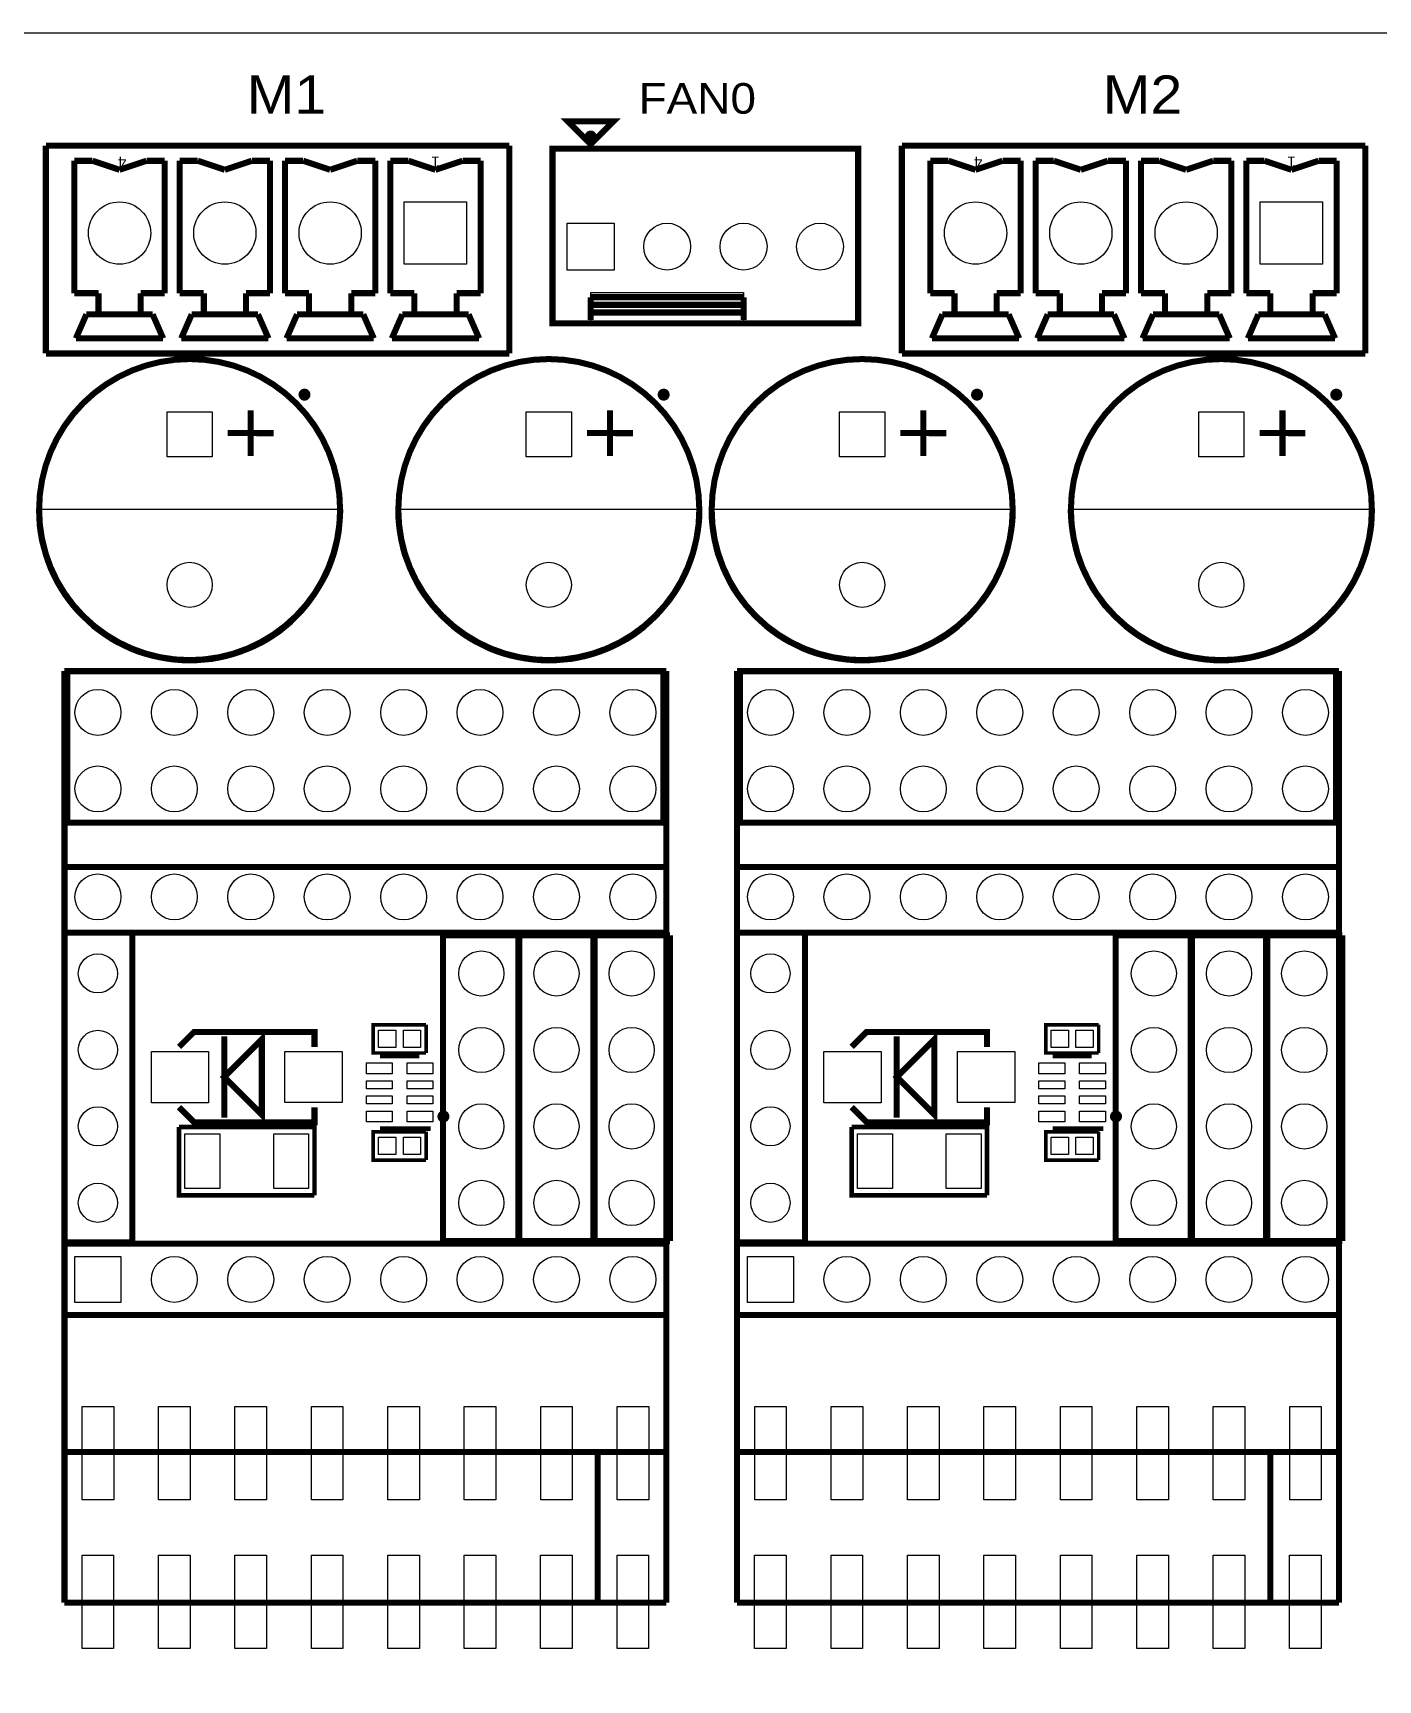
# Model space of a CAD drawing. Extents: x 27 to 210, y 6 to 115.
# Drawn here: x 57.4 to 102.1, y 60 to 114.7 of the extents above; entities that cross this region are included whole.
import ezdxf
from ezdxf.enums import TextEntityAlignment as Align

# ---------------------------------------------------------------- set-up
doc = ezdxf.new("R2010")
doc.units = 0
doc.header["$MEASUREMENT"] = 0
for name, color, linetype in [('BOTTOM', 132, 'CONTINUOUS'), ('OUTLINE', 7, 'CONTINUOUS'), ('SILKSCREEN_TOP', 7, 'CONTINUOUS'), ('TOP', 1, 'CONTINUOUS')]:
    doc.layers.add(name, color=color, linetype=linetype)

msp = doc.modelspace()

# ---------------------------------------------------------------- linework, layer by layer
at = {"layer": 'BOTTOM'}
for points in [[(69.75221, 109.08411), (71.82231, 109.08411), (71.82231, 107.01401), (69.75221, 107.01401)], [(98.20021, 109.08411), (100.27031, 109.08411), (100.27031, 107.01401), (98.20021, 107.01401)], [(76.72578, 106.81716), (75.16622, 106.81716), (75.16622, 108.37672), (76.72578, 108.37672)], [(61.86551, 102.11181), (63.36665, 102.11181), (63.36665, 100.61067), (61.86551, 100.61067)], [(73.80351, 102.11181), (75.30465, 102.11181), (75.30465, 100.61067), (73.80351, 100.61067)], [(84.21751, 102.11181), (85.71865, 102.11181), (85.71865, 100.61067), (84.21751, 100.61067)], [(96.15551, 102.11181), (97.65665, 102.11181), (97.65665, 100.61067), (96.15551, 100.61067)], [(60.33008, 72.52716), (58.80608, 72.52716), (58.80608, 74.05116), (60.33008, 74.05116)], [(82.68208, 72.52716), (81.15808, 72.52716), (81.15808, 74.05116), (82.68208, 74.05116)]]:
    msp.add_lwpolyline(points, close=True, dxfattribs=at)
for centre, radius in [((60.2869, 108.04906), 1.03505), ((63.78702, 108.04906), 1.03505), ((67.28714, 108.04906), 1.03505), ((88.7349, 108.04906), 1.03505), ((92.23502, 108.04906), 1.03505), ((95.73514, 108.04906), 1.03505), ((78.486, 107.59694), 0.77978), ((81.026, 107.59694), 0.77978), ((83.566, 107.59694), 0.77978), ((62.61608, 96.36252), 0.75057), ((74.55408, 96.36252), 0.75057), ((84.96808, 96.36252), 0.75057), ((96.90608, 96.36252), 0.75057), ((59.56808, 92.12326), 0.762), ((62.10808, 92.12326), 0.762), ((64.64808, 92.12326), 0.762), ((67.18808, 92.12326), 0.762), ((69.72808, 92.12326), 0.762), ((72.26808, 92.12326), 0.762), ((74.80808, 92.12326), 0.762), ((77.34808, 92.12326), 0.762), ((81.92008, 92.12326), 0.762), ((84.46008, 92.12326), 0.762), ((87.00008, 92.12326), 0.762), ((89.54008, 92.12326), 0.762), ((92.08008, 92.12326), 0.762), ((94.62008, 92.12326), 0.762), ((97.16008, 92.12326), 0.762), ((99.70008, 92.12326), 0.762), ((59.56808, 89.58326), 0.762), ((62.10808, 89.58326), 0.762), ((64.64808, 89.58326), 0.762), ((67.18808, 89.58326), 0.762), ((69.72808, 89.58326), 0.762), ((72.26808, 89.58326), 0.762), ((74.80808, 89.58326), 0.762), ((77.34808, 89.58326), 0.762), ((81.92008, 89.58326), 0.762), ((84.46008, 89.58326), 0.762), ((87.00008, 89.58326), 0.762), ((89.54008, 89.58326), 0.762), ((92.08008, 89.58326), 0.762), ((94.62008, 89.58326), 0.762), ((97.16008, 89.58326), 0.762), ((99.70008, 89.58326), 0.762), ((59.56808, 85.99678), 0.762), ((62.10808, 85.99678), 0.762), ((64.64808, 85.99678), 0.762), ((67.18808, 85.99678), 0.762), ((69.72808, 85.99678), 0.762), ((72.26808, 85.99678), 0.762), ((74.80808, 85.99678), 0.762), ((77.34808, 85.99678), 0.762), ((81.92008, 85.99678), 0.762), ((84.46008, 85.99678), 0.762), ((87.00008, 85.99678), 0.762), ((89.54008, 85.99678), 0.762), ((92.08008, 85.99678), 0.762), ((94.62008, 85.99678), 0.762), ((97.16008, 85.99678), 0.762), ((99.70008, 85.99678), 0.762), ((59.56808, 83.45424), 0.65024), ((72.30872, 83.4517), 0.75057), ((74.80808, 83.4517), 0.75057), ((77.30744, 83.4517), 0.75057), ((81.92008, 83.45424), 0.65024), ((94.66072, 83.4517), 0.75057), ((97.16008, 83.4517), 0.75057), ((99.65944, 83.4517), 0.75057), ((59.56808, 80.91424), 0.65024), ((72.30872, 80.9117), 0.75057), ((74.80808, 80.9117), 0.75057), ((77.30744, 80.9117), 0.75057), ((81.92008, 80.91424), 0.65024), ((94.66072, 80.9117), 0.75057), ((97.16008, 80.9117), 0.75057), ((99.65944, 80.9117), 0.75057), ((59.56808, 78.37424), 0.65024), ((72.30872, 78.3717), 0.75057), ((74.80808, 78.3717), 0.75057), ((77.30744, 78.3717), 0.75057), ((81.92008, 78.37424), 0.65024), ((94.66072, 78.3717), 0.75057), ((97.16008, 78.3717), 0.75057), ((99.65944, 78.3717), 0.75057), ((59.56808, 75.83424), 0.65024), ((72.30872, 75.8317), 0.75057), ((74.80808, 75.8317), 0.75057), ((77.30744, 75.8317), 0.75057), ((81.92008, 75.83424), 0.65024), ((94.66072, 75.8317), 0.75057), ((97.16008, 75.8317), 0.75057), ((99.65944, 75.8317), 0.75057), ((62.10808, 73.28916), 0.762), ((64.64808, 73.28916), 0.762), ((67.18808, 73.28916), 0.762), ((69.72808, 73.28916), 0.762), ((72.26808, 73.28916), 0.762), ((74.80808, 73.28916), 0.762), ((77.34808, 73.28916), 0.762), ((84.46008, 73.28916), 0.762), ((87.00008, 73.28916), 0.762), ((89.54008, 73.28916), 0.762), ((92.08008, 73.28916), 0.762), ((94.62008, 73.28916), 0.762), ((97.16008, 73.28916), 0.762), ((99.70008, 73.28916), 0.762)]:
    msp.add_circle(centre, radius, dxfattribs=at)
at = {"layer": 'OUTLINE'}
for points in [[(205.75778, 15.69974), (195.7578, 5.69976), (127.85598, 5.69976), (127.3556, 6.20014), (127.3556, 7.59968, 0.999282), (124.1552, 7.59968), (124.1552, 6.20014), (123.65482, 5.69976), (35.75558, 5.69976), (26.75636, 14.69898), (26.75636, 105.69702), (35.75558, 114.69624), (123.65482, 114.69624), (124.1552, 114.19586), (124.1552, 112.79632, 0.999282), (127.3556, 112.79632), (127.3556, 114.19586), (127.85598, 114.69624), (195.7578, 114.69624), (205.75778, 104.69626)], [(127.3556, 114.19586), (127.85598, 114.69624), (195.7578, 114.69624), (205.75778, 104.69626), (205.75778, 15.69974), (195.7578, 5.69976), (127.85598, 5.69976), (127.3556, 6.20014), (127.3556, 7.59968, 0.999282), (124.1552, 7.59968), (124.1552, 6.20014), (123.65482, 5.69976), (35.75558, 5.69976), (26.75636, 14.69898), (26.75636, 105.69702), (35.75558, 114.69624), (123.65482, 114.69624), (124.1552, 114.19586), (124.1552, 112.79632, 0.999282), (127.3556, 112.79632)], [(124.1552, 6.20014), (123.65482, 5.69976), (35.75558, 5.69976), (26.75636, 14.69898), (26.75636, 105.69702), (35.75558, 114.69624), (123.65482, 114.69624), (124.1552, 114.19586), (124.1552, 112.79632, 0.999282), (127.3556, 112.79632), (127.3556, 114.19586), (127.85598, 114.69624), (195.7578, 114.69624), (205.75778, 104.69626), (205.75778, 15.69974), (195.7578, 5.69976), (127.85598, 5.69976), (127.3556, 6.20014), (127.3556, 7.59968, 0.999282), (124.1552, 7.59968)]]:
    msp.add_lwpolyline(points, format="xyb", close=True, dxfattribs=at)
at = {"layer": 'SILKSCREEN_TOP'}
for points in [[(124.1552, 6.20014), (123.65482, 5.69976), (35.75558, 5.69976), (26.75636, 14.69898), (26.75636, 105.69702), (35.75558, 114.69624), (123.65482, 114.69624), (124.1552, 114.19586), (124.1552, 112.79632, 0.999282), (127.3556, 112.79632), (127.3556, 114.19586), (127.85598, 114.69624), (195.7578, 114.69624), (205.75778, 104.69626), (205.75778, 15.69974), (195.7578, 5.69976), (127.85598, 5.69976), (127.3556, 6.20014), (127.3556, 7.59968, 0.999282), (124.1552, 7.59968)], [(127.3556, 114.19586), (127.85598, 114.69624), (195.7578, 114.69624), (205.75778, 104.69626), (205.75778, 15.69974), (195.7578, 5.69976), (127.85598, 5.69976), (127.3556, 6.20014), (127.3556, 7.59968, 0.999282), (124.1552, 7.59968), (124.1552, 6.20014), (123.65482, 5.69976), (35.75558, 5.69976), (26.75636, 14.69898), (26.75636, 105.69702), (35.75558, 114.69624), (123.65482, 114.69624), (124.1552, 114.19586), (124.1552, 112.79632, 0.999282), (127.3556, 112.79632)], [(205.75778, 15.69974), (195.7578, 5.69976), (127.85598, 5.69976), (127.3556, 6.20014), (127.3556, 7.59968, 0.999282), (124.1552, 7.59968), (124.1552, 6.20014), (123.65482, 5.69976), (35.75558, 5.69976), (26.75636, 14.69898), (26.75636, 105.69702), (35.75558, 114.69624), (123.65482, 114.69624), (124.1552, 114.19586), (124.1552, 112.79632, 0.999282), (127.3556, 112.79632), (127.3556, 114.19586), (127.85598, 114.69624), (195.7578, 114.69624), (205.75778, 104.69626)], [(62.61608, 93.77426, 0.414214), (67.7037, 98.86188), (62.61608, 98.86188), (57.52846, 98.86188, 0.41421)], [(74.55408, 93.77426, 0.414214), (79.6417, 98.86188), (74.55408, 98.86188), (69.46646, 98.86188, 0.41421)], [(84.96808, 93.77426, 0.414214), (90.0557, 98.86188), (84.96808, 98.86188), (79.88046, 98.86188, 0.414164)], [(96.90608, 93.77426, 0.414214), (101.9937, 98.86188), (96.90608, 98.86188), (91.81846, 98.86188, 0.414164)]]:
    msp.add_lwpolyline(points, format="xyb", close=True, dxfattribs=at)
for points, const_width in [([(75.946, 110.998), (75.184, 111.76), (76.708, 111.76), (75.946, 110.998)], 0.2032), ([(73.23836, 110.94974), (57.83834, 110.94974)], 0.2032), ([(57.83834, 110.94974), (57.83834, 104.04856)], 0.2032), ([(65.68186, 110.94974), (57.83834, 110.94974)], 0.20066), ([(57.83834, 104.04856), (57.83834, 110.94974)], 0.20066), ([(59.38774, 110.44936), (58.78576, 110.44936)], 0.2032), ([(58.78576, 110.44936), (58.78576, 106.05008)], 0.2032), ([(58.7883, 106.05008), (58.7883, 110.44936)], 0.20066), ([(59.38774, 110.44936), (58.7883, 110.44936)], 0.20066), ([(60.2869, 110.14964), (59.38774, 110.44936)], 0.2032), ([(60.2869, 110.14964), (59.38774, 110.44936)], 0.20066), ([(61.18606, 110.44936), (60.2869, 110.14964)], 0.2032), ([(61.18606, 110.44936), (60.2869, 110.14964)], 0.20066), ([(61.78804, 110.44936), (61.18606, 110.44936)], 0.2032), ([(61.78804, 110.44936), (61.18606, 110.44936)], 0.20066), ([(61.78804, 106.05008), (61.78804, 110.44936)], 0.2032), ([(61.78804, 106.05008), (61.78804, 110.44936)], 0.20066), ([(62.88786, 110.44936), (62.28588, 110.44936)], 0.2032), ([(62.28588, 110.44936), (62.28588, 106.05008)], 0.2032), ([(62.28842, 106.05008), (62.28842, 110.44936)], 0.20066), ([(62.88786, 110.44936), (62.28842, 110.44936)], 0.20066), ([(63.78702, 110.14964), (62.88786, 110.44936)], 0.2032), ([(63.78702, 110.14964), (62.88786, 110.44936)], 0.20066), ([(64.68618, 110.44936), (63.78702, 110.14964)], 0.2032), ([(64.68618, 110.44936), (63.78702, 110.14964)], 0.20066), ([(65.28816, 110.44936), (64.68618, 110.44936)], 0.2032), ([(65.28816, 110.44936), (64.68618, 110.44936)], 0.20066), ([(65.28816, 106.05008), (65.28816, 110.44936)], 0.2032), ([(65.28816, 106.05008), (65.28816, 110.44936)], 0.20066), ([(73.23836, 110.94974), (65.68186, 110.94974)], 0.20066), ([(66.38798, 110.44936), (65.786, 110.44936)], 0.2032), ([(65.786, 110.44936), (65.786, 106.05008)], 0.2032), ([(66.38798, 110.44936), (65.786, 110.44936)], 0.20066), ([(65.786, 106.05008), (65.786, 110.44936)], 0.20066), ([(67.28714, 110.14964), (66.38798, 110.44936)], 0.2032), ([(67.28714, 110.14964), (66.38798, 110.44936)], 0.20066), ([(68.1863, 110.44936), (67.28714, 110.14964)], 0.2032), ([(68.1863, 110.44936), (67.28714, 110.14964)], 0.20066), ([(68.78828, 110.44936), (68.1863, 110.44936)], 0.2032), ([(68.78828, 110.44936), (68.1863, 110.44936)], 0.20066), ([(68.78828, 106.05008), (68.78828, 110.44936)], 0.2032), ([(68.78828, 106.05008), (68.78828, 110.44936)], 0.20066), ([(69.8881, 110.44936), (69.28612, 110.44936)], 0.2032), ([(69.28612, 110.44936), (69.28612, 106.05008)], 0.2032), ([(69.28612, 106.05008), (69.28612, 110.44936)], 0.20066), ([(69.8881, 110.44936), (69.28612, 110.44936)], 0.20066), ([(70.78726, 110.14964), (69.8881, 110.44936)], 0.2032), ([(70.78726, 110.14964), (69.8881, 110.44936)], 0.20066), ([(71.68642, 110.44936), (70.78726, 110.14964)], 0.2032), ([(71.68642, 110.44936), (70.78726, 110.14964)], 0.20066), ([(72.2884, 110.44936), (71.68642, 110.44936)], 0.2032), ([(72.2884, 110.44936), (71.68642, 110.44936)], 0.20066), ([(72.2884, 106.05008), (72.2884, 110.44936)], 0.2032), ([(72.2884, 106.05008), (72.2884, 110.44936)], 0.20066), ([(73.23836, 104.04856), (73.23836, 110.94974)], 0.2032), ([(73.23836, 104.04856), (73.23836, 110.94974)], 0.20066), ([(84.836, 110.85068), (74.676, 110.85068)], 0.2032), ([(74.676, 110.85068), (74.676, 105.05186)], 0.2032), ([(76.81722, 105.05186), (74.676, 105.05186), (74.676, 110.85068), (76.81722, 110.85068)], 0.20066), ([(76.81722, 105.05186), (84.836, 105.05186), (84.836, 110.85068), (76.81722, 110.85068)], 0.20066), ([(84.836, 105.05186), (84.836, 110.85068)], 0.2032), ([(101.68636, 110.94974), (86.28634, 110.94974)], 0.2032), ([(86.28634, 110.94974), (86.28634, 104.04856)], 0.2032), ([(94.12986, 110.94974), (86.28634, 110.94974)], 0.20066), ([(86.28634, 104.04856), (86.28634, 110.94974)], 0.20066), ([(87.83574, 110.44936), (87.23376, 110.44936)], 0.2032), ([(87.23376, 110.44936), (87.23376, 106.05008)], 0.2032), ([(87.2363, 106.05008), (87.2363, 110.44936)], 0.20066), ([(87.83574, 110.44936), (87.2363, 110.44936)], 0.20066), ([(88.7349, 110.14964), (87.83574, 110.44936)], 0.2032), ([(88.7349, 110.14964), (87.83574, 110.44936)], 0.20066), ([(89.63406, 110.44936), (88.7349, 110.14964)], 0.2032), ([(89.63406, 110.44936), (88.7349, 110.14964)], 0.20066), ([(90.23604, 110.44936), (89.63406, 110.44936)], 0.2032), ([(90.23604, 110.44936), (89.63406, 110.44936)], 0.20066), ([(90.23604, 106.05008), (90.23604, 110.44936)], 0.2032), ([(90.23604, 106.05008), (90.23604, 110.44936)], 0.20066), ([(91.33586, 110.44936), (90.73388, 110.44936)], 0.2032), ([(90.73388, 110.44936), (90.73388, 106.05008)], 0.2032), ([(90.73642, 106.05008), (90.73642, 110.44936)], 0.20066), ([(91.33586, 110.44936), (90.73642, 110.44936)], 0.20066), ([(92.23502, 110.14964), (91.33586, 110.44936)], 0.2032), ([(92.23502, 110.14964), (91.33586, 110.44936)], 0.20066), ([(93.13418, 110.44936), (92.23502, 110.14964)], 0.2032), ([(93.13418, 110.44936), (92.23502, 110.14964)], 0.20066), ([(93.73616, 110.44936), (93.13418, 110.44936)], 0.2032), ([(93.73616, 110.44936), (93.13418, 110.44936)], 0.20066), ([(93.73616, 106.05008), (93.73616, 110.44936)], 0.2032), ([(93.73616, 106.05008), (93.73616, 110.44936)], 0.20066), ([(101.68636, 110.94974), (94.12986, 110.94974)], 0.20066), ([(94.83598, 110.44936), (94.234, 110.44936)], 0.2032), ([(94.234, 110.44936), (94.234, 106.05008)], 0.2032), ([(94.83598, 110.44936), (94.234, 110.44936)], 0.20066), ([(94.234, 106.05008), (94.234, 110.44936)], 0.20066), ([(95.73514, 110.14964), (94.83598, 110.44936)], 0.2032), ([(95.73514, 110.14964), (94.83598, 110.44936)], 0.20066), ([(96.6343, 110.44936), (95.73514, 110.14964)], 0.2032), ([(96.6343, 110.44936), (95.73514, 110.14964)], 0.20066), ([(97.23628, 110.44936), (96.6343, 110.44936)], 0.2032), ([(97.23628, 110.44936), (96.6343, 110.44936)], 0.20066), ([(97.23628, 106.05008), (97.23628, 110.44936)], 0.2032), ([(97.23628, 106.05008), (97.23628, 110.44936)], 0.20066), ([(98.3361, 110.44936), (97.73412, 110.44936)], 0.2032), ([(97.73412, 110.44936), (97.73412, 106.05008)], 0.2032), ([(97.73412, 106.05008), (97.73412, 110.44936)], 0.20066), ([(98.3361, 110.44936), (97.73412, 110.44936)], 0.20066), ([(99.23526, 110.14964), (98.3361, 110.44936)], 0.2032), ([(99.23526, 110.14964), (98.3361, 110.44936)], 0.20066), ([(100.13442, 110.44936), (99.23526, 110.14964)], 0.2032), ([(100.13442, 110.44936), (99.23526, 110.14964)], 0.20066), ([(100.7364, 110.44936), (100.13442, 110.44936)], 0.2032), ([(100.7364, 110.44936), (100.13442, 110.44936)], 0.20066), ([(100.7364, 106.05008), (100.7364, 110.44936)], 0.2032), ([(100.7364, 106.05008), (100.7364, 110.44936)], 0.20066), ([(101.68636, 104.04856), (101.68636, 110.94974)], 0.2032), ([(101.68636, 104.04856), (101.68636, 110.94974)], 0.20066), ([(58.78576, 106.05008), (59.58586, 106.05008)], 0.2032), ([(59.5884, 106.05008), (58.7883, 106.05008)], 0.20066), ([(59.58586, 106.05008), (59.58586, 105.34904)], 0.2032), ([(59.5884, 105.34904), (59.5884, 106.05008)], 0.20066), ([(60.98794, 106.05008), (61.78804, 106.05008)], 0.2032), ([(60.98794, 105.34904), (60.98794, 106.05008)], 0.2032), ([(61.78804, 106.05008), (60.98794, 106.05008)], 0.20066), ([(60.98794, 105.34904), (60.98794, 106.05008)], 0.20066), ([(62.28588, 106.05008), (63.08598, 106.05008)], 0.2032), ([(63.08852, 106.05008), (62.28842, 106.05008)], 0.20066), ([(63.08598, 106.05008), (63.08598, 105.34904)], 0.2032), ([(63.08852, 105.34904), (63.08852, 106.05008)], 0.20066), ([(64.48806, 105.34904), (64.48806, 106.05008)], 0.2032), ([(64.48806, 106.05008), (65.28816, 106.05008)], 0.2032), ([(65.28816, 106.05008), (64.48806, 106.05008)], 0.20066), ([(64.48806, 105.34904), (64.48806, 106.05008)], 0.20066), ([(65.786, 106.05008), (66.5861, 106.05008)], 0.2032), ([(65.786, 106.05008), (66.5861, 106.05008)], 0.20066), ([(66.5861, 106.05008), (66.5861, 105.34904)], 0.2032), ([(66.5861, 105.34904), (66.5861, 106.05008)], 0.20066), ([(67.98818, 106.05008), (68.78828, 106.05008)], 0.2032), ([(67.98818, 105.34904), (67.98818, 106.05008)], 0.2032), ([(67.98818, 106.05008), (68.78828, 106.05008)], 0.20066), ([(67.98818, 105.34904), (67.98818, 106.05008)], 0.20066), ([(69.28612, 106.05008), (70.08622, 106.05008)], 0.2032), ([(70.08622, 106.05008), (69.28612, 106.05008)], 0.20066), ([(70.08622, 106.05008), (70.08622, 105.34904)], 0.2032), ([(70.08622, 105.34904), (70.08622, 106.05008)], 0.20066), ([(71.4883, 105.34904), (71.4883, 106.05008)], 0.2032), ([(71.4883, 106.05008), (72.2884, 106.05008)], 0.2032), ([(72.2884, 106.05008), (71.4883, 106.05008)], 0.20066), ([(71.4883, 105.34904), (71.4883, 106.05008)], 0.20066), ([(87.23376, 106.05008), (88.03386, 106.05008)], 0.2032), ([(88.0364, 106.05008), (87.2363, 106.05008)], 0.20066), ([(88.03386, 106.05008), (88.03386, 105.34904)], 0.2032), ([(88.0364, 105.34904), (88.0364, 106.05008)], 0.20066), ([(89.43594, 106.05008), (90.23604, 106.05008)], 0.2032), ([(89.43594, 105.34904), (89.43594, 106.05008)], 0.2032), ([(90.23604, 106.05008), (89.43594, 106.05008)], 0.20066), ([(89.43594, 105.34904), (89.43594, 106.05008)], 0.20066), ([(90.73388, 106.05008), (91.53398, 106.05008)], 0.2032), ([(91.53652, 106.05008), (90.73642, 106.05008)], 0.20066), ([(91.53398, 106.05008), (91.53398, 105.34904)], 0.2032), ([(91.53652, 105.34904), (91.53652, 106.05008)], 0.20066), ([(92.93606, 105.34904), (92.93606, 106.05008)], 0.2032), ([(92.93606, 106.05008), (93.73616, 106.05008)], 0.2032), ([(93.73616, 106.05008), (92.93606, 106.05008)], 0.20066), ([(92.93606, 105.34904), (92.93606, 106.05008)], 0.20066), ([(94.234, 106.05008), (95.0341, 106.05008)], 0.2032), ([(94.234, 106.05008), (95.0341, 106.05008)], 0.20066), ([(95.0341, 106.05008), (95.0341, 105.34904)], 0.2032), ([(95.0341, 105.34904), (95.0341, 106.05008)], 0.20066), ([(96.43618, 106.05008), (97.23628, 106.05008)], 0.2032), ([(96.43618, 105.34904), (96.43618, 106.05008)], 0.2032), ([(96.43618, 106.05008), (97.23628, 106.05008)], 0.20066), ([(96.43618, 105.34904), (96.43618, 106.05008)], 0.20066), ([(97.73412, 106.05008), (98.53422, 106.05008)], 0.2032), ([(98.53422, 106.05008), (97.73412, 106.05008)], 0.20066), ([(98.53422, 106.05008), (98.53422, 105.34904)], 0.2032), ([(98.53422, 105.34904), (98.53422, 106.05008)], 0.20066), ([(99.9363, 105.34904), (99.9363, 106.05008)], 0.2032), ([(99.9363, 106.05008), (100.7364, 106.05008)], 0.2032), ([(100.7364, 106.05008), (99.9363, 106.05008)], 0.20066), ([(99.9363, 105.34904), (99.9363, 106.05008)], 0.20066), ([(75.946, 105.918), (81.026, 105.918)], 0.2032), ([(75.946, 105.156), (75.946, 105.918)], 0.2032), ([(81.026, 105.664), (75.946, 105.664)], 0.2032), ([(81.026, 105.918), (81.026, 105.156)], 0.2032), ([(58.83656, 104.54894), (59.18708, 105.34904)], 0.2032), ([(58.83656, 104.54894), (59.18708, 105.34904)], 0.20066), ([(59.18708, 105.34904), (61.38672, 105.34904)], 0.2032), ([(59.5884, 105.34904), (59.18708, 105.34904)], 0.20066), ([(61.38672, 105.34904), (59.28614, 105.34904)], 0.20066), ([(61.38672, 105.34904), (61.73724, 104.54894)], 0.2032), ([(61.73724, 104.54894), (61.38672, 105.34904)], 0.20066), ([(62.33668, 104.54894), (62.6872, 105.34904)], 0.2032), ([(62.33668, 104.54894), (62.6872, 105.34904)], 0.20066), ([(62.6872, 105.34904), (64.88684, 105.34904)], 0.2032), ([(63.08852, 105.34904), (62.6872, 105.34904)], 0.20066), ([(64.88684, 105.34904), (62.78626, 105.34904)], 0.20066), ([(64.88684, 105.34904), (65.23736, 104.54894)], 0.2032), ([(65.23736, 104.54894), (64.88684, 105.34904)], 0.20066), ([(65.8368, 104.54894), (66.18732, 105.34904)], 0.2032), ([(65.8368, 104.54894), (66.18732, 105.34904)], 0.20066), ([(66.18732, 105.34904), (68.38696, 105.34904)], 0.2032), ([(66.18732, 105.34904), (68.2879, 105.34904)], 0.20066), ([(67.98818, 105.34904), (68.38696, 105.34904)], 0.20066), ([(68.38696, 105.34904), (68.73748, 104.54894)], 0.2032), ([(68.73748, 104.54894), (68.38696, 105.34904)], 0.20066), ([(69.33692, 104.54894), (69.68744, 105.34904)], 0.2032), ([(69.33692, 104.54894), (69.68744, 105.34904)], 0.20066), ([(69.68744, 105.34904), (71.88708, 105.34904)], 0.2032), ([(70.08622, 105.34904), (69.68744, 105.34904)], 0.20066), ([(71.88708, 105.34904), (69.7865, 105.34904)], 0.20066), ([(71.88708, 105.34904), (72.2376, 104.54894)], 0.2032), ([(72.2376, 104.54894), (71.88708, 105.34904)], 0.20066), ([(74.676, 105.05186), (84.836, 105.05186)], 0.2032), ([(75.946, 105.41), (81.026, 105.41)], 0.2032), ([(87.28456, 104.54894), (87.63508, 105.34904)], 0.2032), ([(87.28456, 104.54894), (87.63508, 105.34904)], 0.20066), ([(87.63508, 105.34904), (89.83472, 105.34904)], 0.2032), ([(88.0364, 105.34904), (87.63508, 105.34904)], 0.20066), ([(89.83472, 105.34904), (87.73414, 105.34904)], 0.20066), ([(89.83472, 105.34904), (90.18524, 104.54894)], 0.2032), ([(90.18524, 104.54894), (89.83472, 105.34904)], 0.20066), ([(90.78468, 104.54894), (91.1352, 105.34904)], 0.2032), ([(90.78468, 104.54894), (91.1352, 105.34904)], 0.20066), ([(91.1352, 105.34904), (93.33484, 105.34904)], 0.2032), ([(91.53652, 105.34904), (91.1352, 105.34904)], 0.20066), ([(93.33484, 105.34904), (91.23426, 105.34904)], 0.20066), ([(93.33484, 105.34904), (93.68536, 104.54894)], 0.2032), ([(93.68536, 104.54894), (93.33484, 105.34904)], 0.20066), ([(94.2848, 104.54894), (94.63532, 105.34904)], 0.2032), ([(94.2848, 104.54894), (94.63532, 105.34904)], 0.20066), ([(94.63532, 105.34904), (96.83496, 105.34904)], 0.2032), ([(94.63532, 105.34904), (96.7359, 105.34904)], 0.20066), ([(96.43618, 105.34904), (96.83496, 105.34904)], 0.20066), ([(96.83496, 105.34904), (97.18548, 104.54894)], 0.2032), ([(97.18548, 104.54894), (96.83496, 105.34904)], 0.20066), ([(97.78492, 104.54894), (98.13544, 105.34904)], 0.2032), ([(97.78492, 104.54894), (98.13544, 105.34904)], 0.20066), ([(98.13544, 105.34904), (100.33508, 105.34904)], 0.2032), ([(98.53422, 105.34904), (98.13544, 105.34904)], 0.20066), ([(100.33508, 105.34904), (98.2345, 105.34904)], 0.20066), ([(100.33508, 105.34904), (100.6856, 104.54894)], 0.2032), ([(100.6856, 104.54894), (100.33508, 105.34904)], 0.20066), ([(61.73724, 104.54894), (58.83656, 104.54894)], 0.2032), ([(61.73724, 104.54894), (58.83656, 104.54894)], 0.20066), ([(65.23736, 104.54894), (62.33668, 104.54894)], 0.2032), ([(65.23736, 104.54894), (62.33668, 104.54894)], 0.20066), ([(68.73748, 104.54894), (65.8368, 104.54894)], 0.2032), ([(65.8368, 104.54894), (68.73748, 104.54894)], 0.20066), ([(72.2376, 104.54894), (69.33692, 104.54894)], 0.2032), ([(72.2376, 104.54894), (69.33692, 104.54894)], 0.20066), ([(90.18524, 104.54894), (87.28456, 104.54894)], 0.2032), ([(90.18524, 104.54894), (87.28456, 104.54894)], 0.20066), ([(93.68536, 104.54894), (90.78468, 104.54894)], 0.2032), ([(93.68536, 104.54894), (90.78468, 104.54894)], 0.20066), ([(97.18548, 104.54894), (94.2848, 104.54894)], 0.2032), ([(94.2848, 104.54894), (97.18548, 104.54894)], 0.20066), ([(100.6856, 104.54894), (97.78492, 104.54894)], 0.2032), ([(100.6856, 104.54894), (97.78492, 104.54894)], 0.20066), ([(57.83834, 104.04856), (73.23836, 104.04856)], 0.2032), ([(65.913, 104.04856), (57.83834, 104.04856)], 0.20066), ([(73.23836, 104.04856), (65.913, 104.04856)], 0.20066), ([(86.28634, 104.04856), (101.68636, 104.04856)], 0.2032), ([(94.361, 104.04856), (86.28634, 104.04856)], 0.20066), ([(101.68636, 104.04856), (94.361, 104.04856)], 0.20066), ([(64.64808, 100.63988), (64.64808, 102.16388)], 0.2032), ([(64.64808, 102.16388), (64.64808, 100.63988)], 0.20066), ([(76.58608, 100.63988), (76.58608, 102.16388)], 0.2032), ([(76.58608, 102.16388), (76.58608, 100.63988)], 0.20066), ([(87.00008, 100.63988), (87.00008, 102.16388)], 0.2032), ([(87.00008, 102.16388), (87.00008, 100.63988)], 0.20066), ([(98.93808, 100.63988), (98.93808, 102.16388)], 0.2032), ([(98.93808, 102.16388), (98.93808, 100.63988)], 0.20066), ([(63.88608, 101.40442), (65.41008, 101.40188)], 0.2032), ([(63.88608, 101.40442), (65.41008, 101.40188)], 0.20066), ([(75.82408, 101.40442), (77.34808, 101.40188)], 0.2032), ([(75.82408, 101.40442), (77.34808, 101.40188)], 0.20066), ([(86.23808, 101.40442), (87.76208, 101.40188)], 0.2032), ([(86.23808, 101.40442), (87.76208, 101.40188)], 0.20066), ([(98.17608, 101.40442), (99.70008, 101.40188)], 0.2032), ([(98.17608, 101.40442), (99.70008, 101.40188)], 0.20066), ([(78.4606, 93.49486), (58.4581, 93.49486)], 0.20066), ([(58.4581, 93.49486), (58.4581, 62.55512)], 0.20066), ([(78.4606, 93.49486), (78.45806, 62.55512)], 0.20066), ([(100.8126, 93.49486), (80.8101, 93.49486)], 0.20066), ([(80.8101, 93.49486), (80.8101, 62.55512)], 0.20066), ([(100.8126, 93.49486), (100.81006, 62.55512)], 0.20066), ([(58.55208, 93.46184), (58.55208, 88.46312)], 0.20066), ([(78.36408, 93.46184), (78.36408, 88.46312)], 0.20066), ([(80.90408, 93.46184), (80.90408, 88.46312)], 0.20066), ([(100.71608, 93.46184), (100.71608, 88.46312)], 0.20066), ([(78.36408, 88.46312), (58.55208, 88.46312)], 0.20066), ([(100.71608, 88.46312), (80.90408, 88.46312)], 0.20066), ([(78.46568, 86.98484), (58.55208, 86.98484)], 0.20066), ([(100.81768, 86.98484), (80.90408, 86.98484)], 0.20066), ([(78.36408, 84.8106), (58.55208, 84.8106)], 0.20066), ([(71.03872, 74.5617), (71.03872, 84.7217)], 0.20066), ([(73.57872, 84.7217), (71.03872, 84.7217)], 0.20066), ([(73.53808, 74.5617), (73.53808, 84.7217)], 0.20066), ([(76.07808, 84.7217), (73.53808, 84.7217)], 0.20066), ([(73.57872, 74.5617), (73.57872, 84.7217)], 0.20066), ([(76.03744, 74.5617), (76.03744, 84.7217)], 0.20066), ([(78.57744, 84.7217), (76.03744, 84.7217)], 0.20066), ([(76.07808, 74.5617), (76.07808, 84.7217)], 0.20066), ([(78.57744, 74.5617), (78.57744, 84.7217)], 0.20066), ([(100.71608, 84.8106), (80.90408, 84.8106)], 0.20066), ([(93.39072, 74.5617), (93.39072, 84.7217)], 0.20066), ([(95.93072, 84.7217), (93.39072, 84.7217)], 0.20066), ([(95.89008, 74.5617), (95.89008, 84.7217)], 0.20066), ([(98.43008, 84.7217), (95.89008, 84.7217)], 0.20066), ([(95.93072, 74.5617), (95.93072, 84.7217)], 0.20066), ([(98.38944, 74.5617), (98.38944, 84.7217)], 0.20066), ([(100.92944, 84.7217), (98.38944, 84.7217)], 0.20066), ([(98.43008, 74.5617), (98.43008, 84.7217)], 0.20066), ([(100.92944, 74.5617), (100.92944, 84.7217)], 0.20066), ([(62.26556, 81.01076), (62.76594, 81.51114), (66.76644, 81.51114), (66.76644, 81.01076)], 0.20066), ([(70.47484, 80.8101), (68.71716, 80.8101), (68.71716, 81.7499), (70.47484, 81.7499)], 0.11938), ([(70.47484, 80.8101), (70.47484, 81.7499)], 0.11938), ([(84.61756, 81.01076), (85.11794, 81.51114), (89.11844, 81.51114), (89.11844, 81.01076)], 0.20066), ([(92.82684, 80.8101), (91.06916, 80.8101), (91.06916, 81.7499), (92.82684, 81.7499)], 0.11938), ([(92.82684, 80.8101), (92.82684, 81.7499)], 0.11938), ([(65.01638, 81.25968), (65.01638, 78.76032), (63.7667, 80.01), (65.01638, 81.25968)], 0.2032), ([(63.7667, 80.01), (65.01638, 78.76032), (65.01638, 81.25968), (63.7667, 80.01)], 0.20066), ([(63.7667, 81.35874), (63.7667, 78.66126)], 0.20066), ([(86.1187, 80.01), (87.36838, 81.25968), (87.36838, 78.76032), (86.1187, 80.01)], 0.2032), ([(86.1187, 80.01), (87.36838, 78.76032), (87.36838, 81.25968), (86.1187, 80.01)], 0.20066), ([(86.1187, 81.35874), (86.1187, 78.66126)], 0.20066), ([(70.24624, 80.70596), (68.94576, 80.70596)], 0.14986), ([(92.59824, 80.70596), (91.29776, 80.70596)], 0.14986), ([(66.76644, 79.00924), (66.76644, 78.50886), (62.76594, 78.50886), (62.26556, 79.00924)], 0.20066), ([(89.11844, 79.00924), (89.11844, 78.50886), (85.11794, 78.50886), (84.61756, 79.00924)], 0.20066), ([(62.26556, 78.35138), (66.76644, 78.35138), (66.76644, 76.08062)], 0.14986), ([(66.76644, 76.08062), (62.26556, 76.08062), (62.26556, 78.35138)], 0.14986), ([(70.47484, 77.2541), (68.71716, 77.2541), (68.71716, 78.1939), (70.47484, 78.1939)], 0.11938), ([(70.62724, 78.29804), (68.94576, 78.29804)], 0.14986), ([(70.47484, 77.2541), (70.47484, 78.1939)], 0.11938), ([(84.61756, 78.35138), (89.11844, 78.35138), (89.11844, 76.08062)], 0.14986), ([(89.11844, 76.08062), (84.61756, 76.08062), (84.61756, 78.35138)], 0.14986), ([(92.82684, 77.2541), (91.06916, 77.2541), (91.06916, 78.1939), (92.82684, 78.1939)], 0.11938), ([(92.97924, 78.29804), (91.29776, 78.29804)], 0.14986), ([(92.82684, 77.2541), (92.82684, 78.1939)], 0.11938), ([(78.36408, 74.47534), (58.55208, 74.47534)], 0.20066), ([(73.57872, 74.5617), (71.03872, 74.5617)], 0.20066), ([(76.07808, 74.5617), (73.53808, 74.5617)], 0.20066), ([(78.57744, 74.5617), (76.03744, 74.5617)], 0.20066), ([(100.71608, 74.47534), (80.90408, 74.47534)], 0.20066), ([(95.93072, 74.5617), (93.39072, 74.5617)], 0.20066), ([(98.43008, 74.5617), (95.89008, 74.5617)], 0.20066), ([(100.92944, 74.5617), (98.38944, 74.5617)], 0.20066), ([(78.36408, 72.10298), (58.55208, 72.10298)], 0.20066), ([(100.71608, 72.10298), (80.90408, 72.10298)], 0.20066), ([(76.17714, 67.55384), (76.17714, 62.55512)], 0.20066), ([(98.52914, 67.55384), (98.52914, 62.55512)], 0.20066), ([(78.45806, 62.55512), (58.4581, 62.55512)], 0.20066), ([(100.81006, 62.55512), (80.8101, 62.55512)], 0.20066)]:
    msp.add_lwpolyline(points, dxfattribs=dict(at, const_width=const_width))
at = {"layer": 'SILKSCREEN_TOP', "const_width": 0.20066}
for points in [[(76.04506, 111.25454, 1.004046), (75.84694, 111.25454, 0.99597), (76.04506, 111.25454)], [(67.61734, 98.86188, 1), (57.61482, 98.86188, 1), (67.61734, 98.86188)], [(79.55534, 98.86188, 1), (69.55282, 98.86188, 1), (79.55534, 98.86188)], [(89.96934, 98.86188, 1), (79.96682, 98.86188, 1), (89.96934, 98.86188)], [(101.90734, 98.86188, 1), (91.90482, 98.86188, 1), (101.90734, 98.86188)], [(66.53276, 102.6795, 1.003843), (66.33464, 102.6795, 0.996171), (66.53276, 102.6795)], [(78.47076, 102.6795, 1.003843), (78.27264, 102.6795, 0.996171), (78.47076, 102.6795)], [(88.88476, 102.6795, 1.003843), (88.68664, 102.6795, 0.996171), (88.88476, 102.6795)], [(100.82276, 102.6795, 1.003843), (100.62464, 102.6795, 0.996171), (100.82276, 102.6795)], [(71.15048, 78.7019, 1.00101), (70.95236, 78.7019, 0.998991), (71.15048, 78.7019)], [(93.50248, 78.7019, 1.00101), (93.30436, 78.7019, 0.998991), (93.50248, 78.7019)]]:
    msp.add_lwpolyline(points, format="xyb", dxfattribs=at)
at = {"layer": 'SILKSCREEN_TOP'}
msp.add_lwpolyline([(75.946, 105.05694), (75.946, 106.07294), (81.026, 106.07294), (81.026, 105.05694)], close=True, dxfattribs=at)
for points in [[(58.4581, 74.51344, 0.2032, 0.2032, 0), (60.71108, 74.51344, 0.20066, 0.20066, 0), (60.71108, 84.80552, 0.2032, 0.2032, 0), (58.4581, 84.80552, 0.2032, 0.2032, 0)], [(80.8101, 74.51344, 0.2032, 0.2032, 0), (83.06308, 74.51344, 0.20066, 0.20066, 0), (83.06308, 84.80552, 0.2032, 0.2032, 0), (80.8101, 84.80552, 0.2032, 0.2032, 0)], [(58.4581, 67.55384, 0.20066, 0.20066, 0), (76.17714, 67.55384, 0.2032, 0.2032, 0), (78.45806, 67.55384, 0.2032, 0.2032, 0)], [(80.8101, 67.55384, 0.20066, 0.20066, 0), (98.52914, 67.55384, 0.2032, 0.2032, 0), (100.81006, 67.55384, 0.2032, 0.2032, 0)]]:
    msp.add_lwpolyline(points, format="xyseb", dxfattribs=at)
at = {"layer": 'TOP'}
for points in [[(69.75221, 109.08411), (71.82231, 109.08411), (71.82231, 107.01401), (69.75221, 107.01401)], [(98.20021, 109.08411), (100.27031, 109.08411), (100.27031, 107.01401), (98.20021, 107.01401)], [(76.72578, 106.81716), (75.16622, 106.81716), (75.16622, 108.37672), (76.72578, 108.37672)], [(61.86551, 102.11181), (63.36665, 102.11181), (63.36665, 100.61067), (61.86551, 100.61067)], [(73.80351, 102.11181), (75.30465, 102.11181), (75.30465, 100.61067), (73.80351, 100.61067)], [(84.21751, 102.11181), (85.71865, 102.11181), (85.71865, 100.61067), (84.21751, 100.61067)], [(96.15551, 102.11181), (97.65665, 102.11181), (97.65665, 100.61067), (96.15551, 100.61067)], [(69.47154, 81.56956), (69.47154, 80.99044), (68.8975, 80.99044), (68.8975, 81.56956)], [(69.72046, 80.99044), (69.72046, 81.56956), (70.2945, 81.56956), (70.2945, 80.99044)], [(91.82354, 81.56956), (91.82354, 80.99044), (91.2495, 80.99044), (91.2495, 81.56956)], [(92.07246, 80.99044), (92.07246, 81.56956), (92.6465, 81.56956), (92.6465, 80.99044)], [(61.34608, 79.1591), (61.34608, 80.85836), (63.246, 80.85836), (63.246, 79.1591)], [(67.68592, 80.85963), (67.68592, 79.16037), (65.786, 79.16037), (65.786, 80.85963)], [(69.35089, 80.48244), (69.35089, 80.12176), (68.48983, 80.12176), (68.48983, 80.48244)], [(70.70217, 80.48244), (70.70217, 80.12176), (69.84111, 80.12176), (69.84111, 80.48244)], [(83.69808, 79.1591), (83.69808, 80.85836), (85.598, 80.85836), (85.598, 79.1591)], [(90.03792, 80.85963), (90.03792, 79.16037), (88.138, 79.16037), (88.138, 80.85963)], [(91.70289, 80.48244), (91.70289, 80.12176), (90.84183, 80.12176), (90.84183, 80.48244)], [(93.05417, 80.48244), (93.05417, 80.12176), (92.19311, 80.12176), (92.19311, 80.48244)], [(69.35089, 79.88046), (69.35089, 79.62138), (68.48983, 79.62138), (68.48983, 79.88046)], [(69.35089, 79.38262), (69.35089, 79.12354), (68.48983, 79.12354), (68.48983, 79.38262)], [(70.70217, 79.88046), (70.70217, 79.62138), (69.84111, 79.62138), (69.84111, 79.88046)], [(70.70217, 79.38262), (70.70217, 79.12354), (69.84111, 79.12354), (69.84111, 79.38262)], [(91.70289, 79.88046), (91.70289, 79.62138), (90.84183, 79.62138), (90.84183, 79.88046)], [(91.70289, 79.38262), (91.70289, 79.12354), (90.84183, 79.12354), (90.84183, 79.38262)], [(93.05417, 79.88046), (93.05417, 79.62138), (92.19311, 79.62138), (92.19311, 79.88046)], [(93.05417, 79.38262), (93.05417, 79.12354), (92.19311, 79.12354), (92.19311, 79.38262)], [(69.35089, 78.88224), (69.35089, 78.52156), (68.48983, 78.52156), (68.48983, 78.88224)], [(70.70217, 78.88224), (70.70217, 78.52156), (69.84111, 78.52156), (69.84111, 78.88224)], [(91.70289, 78.88224), (91.70289, 78.52156), (90.84183, 78.52156), (90.84183, 78.88224)], [(93.05417, 78.88224), (93.05417, 78.52156), (92.19311, 78.52156), (92.19311, 78.88224)], [(62.4586, 76.30414), (62.4586, 78.12532), (63.61938, 78.12532), (63.61938, 76.30414)], [(65.41008, 76.30414), (65.41008, 78.12532), (66.57086, 78.12532), (66.57086, 76.30414)], [(69.47154, 78.01356), (69.47154, 77.43444), (68.8975, 77.43444), (68.8975, 78.01356)], [(69.72046, 77.43444), (69.72046, 78.01356), (70.2945, 78.01356), (70.2945, 77.43444)], [(84.8106, 76.30414), (84.8106, 78.12532), (85.97138, 78.12532), (85.97138, 76.30414)], [(87.76208, 76.30414), (87.76208, 78.12532), (88.92286, 78.12532), (88.92286, 76.30414)], [(91.82354, 78.01356), (91.82354, 77.43444), (91.2495, 77.43444), (91.2495, 78.01356)], [(92.07246, 77.43444), (92.07246, 78.01356), (92.6465, 78.01356), (92.6465, 77.43444)], [(60.33008, 72.52716), (58.80608, 72.52716), (58.80608, 74.05116), (60.33008, 74.05116)], [(82.68208, 72.52716), (81.15808, 72.52716), (81.15808, 74.05116), (82.68208, 74.05116)], [(60.09259, 69.06514), (60.09259, 65.96634), (59.04357, 65.96634), (59.04357, 69.06514)], [(62.63259, 69.06514), (62.63259, 65.96634), (61.58357, 65.96634), (61.58357, 69.06514)], [(65.17259, 69.06514), (65.17259, 65.96634), (64.12357, 65.96634), (64.12357, 69.06514)], [(67.71259, 69.06514), (67.71259, 65.96634), (66.66357, 65.96634), (66.66357, 69.06514)], [(70.25259, 69.06514), (70.25259, 65.96634), (69.20357, 65.96634), (69.20357, 69.06514)], [(72.79259, 69.06514), (72.79259, 65.96634), (71.74357, 65.96634), (71.74357, 69.06514)], [(75.33259, 69.06514), (75.33259, 65.96634), (74.28357, 65.96634), (74.28357, 69.06514)], [(77.87259, 69.06514), (77.87259, 65.96634), (76.82357, 65.96634), (76.82357, 69.06514)], [(82.44459, 69.06514), (82.44459, 65.96634), (81.39557, 65.96634), (81.39557, 69.06514)], [(84.98459, 69.06514), (84.98459, 65.96634), (83.93557, 65.96634), (83.93557, 69.06514)], [(87.52459, 69.06514), (87.52459, 65.96634), (86.47557, 65.96634), (86.47557, 69.06514)], [(90.06459, 69.06514), (90.06459, 65.96634), (89.01557, 65.96634), (89.01557, 69.06514)], [(92.60459, 69.06514), (92.60459, 65.96634), (91.55557, 65.96634), (91.55557, 69.06514)], [(95.14459, 69.06514), (95.14459, 65.96634), (94.09557, 65.96634), (94.09557, 69.06514)], [(97.68459, 69.06514), (97.68459, 65.96634), (96.63557, 65.96634), (96.63557, 69.06514)], [(100.22459, 69.06514), (100.22459, 65.96634), (99.17557, 65.96634), (99.17557, 69.06514)], [(59.0423, 61.02858), (59.0423, 64.12738), (60.09132, 64.12738), (60.09132, 61.02858)], [(61.5823, 61.02858), (61.5823, 64.12738), (62.63132, 64.12738), (62.63132, 61.02858)], [(64.1223, 61.02858), (64.1223, 64.12738), (65.17132, 64.12738), (65.17132, 61.02858)], [(66.6623, 61.02858), (66.6623, 64.12738), (67.71132, 64.12738), (67.71132, 61.02858)], [(69.2023, 61.02858), (69.2023, 64.12738), (70.25132, 64.12738), (70.25132, 61.02858)], [(71.7423, 61.02858), (71.7423, 64.12738), (72.79132, 64.12738), (72.79132, 61.02858)], [(74.2823, 61.02858), (74.2823, 64.12738), (75.33132, 64.12738), (75.33132, 61.02858)], [(76.8223, 61.02858), (76.8223, 64.12738), (77.87132, 64.12738), (77.87132, 61.02858)], [(81.3943, 61.02858), (81.3943, 64.12738), (82.44332, 64.12738), (82.44332, 61.02858)], [(83.9343, 61.02858), (83.9343, 64.12738), (84.98332, 64.12738), (84.98332, 61.02858)], [(86.4743, 61.02858), (86.4743, 64.12738), (87.52332, 64.12738), (87.52332, 61.02858)], [(89.0143, 61.02858), (89.0143, 64.12738), (90.06332, 64.12738), (90.06332, 61.02858)], [(91.5543, 61.02858), (91.5543, 64.12738), (92.60332, 64.12738), (92.60332, 61.02858)], [(94.0943, 61.02858), (94.0943, 64.12738), (95.14332, 64.12738), (95.14332, 61.02858)], [(96.6343, 61.02858), (96.6343, 64.12738), (97.68332, 64.12738), (97.68332, 61.02858)], [(99.1743, 61.02858), (99.1743, 64.12738), (100.22332, 64.12738), (100.22332, 61.02858)]]:
    msp.add_lwpolyline(points, close=True, dxfattribs=at)
for centre, radius in [((60.2869, 108.04906), 1.03505), ((63.78702, 108.04906), 1.03505), ((67.28714, 108.04906), 1.03505), ((88.7349, 108.04906), 1.03505), ((92.23502, 108.04906), 1.03505), ((95.73514, 108.04906), 1.03505), ((78.486, 107.59694), 0.77978), ((81.026, 107.59694), 0.77978), ((83.566, 107.59694), 0.77978), ((62.61608, 96.36252), 0.75057), ((74.55408, 96.36252), 0.75057), ((84.96808, 96.36252), 0.75057), ((96.90608, 96.36252), 0.75057), ((59.56808, 92.12326), 0.762), ((62.10808, 92.12326), 0.762), ((64.64808, 92.12326), 0.762), ((67.18808, 92.12326), 0.762), ((69.72808, 92.12326), 0.762), ((72.26808, 92.12326), 0.762), ((74.80808, 92.12326), 0.762), ((77.34808, 92.12326), 0.762), ((81.92008, 92.12326), 0.762), ((84.46008, 92.12326), 0.762), ((87.00008, 92.12326), 0.762), ((89.54008, 92.12326), 0.762), ((92.08008, 92.12326), 0.762), ((94.62008, 92.12326), 0.762), ((97.16008, 92.12326), 0.762), ((99.70008, 92.12326), 0.762), ((59.56808, 89.58326), 0.762), ((62.10808, 89.58326), 0.762), ((64.64808, 89.58326), 0.762), ((67.18808, 89.58326), 0.762), ((69.72808, 89.58326), 0.762), ((72.26808, 89.58326), 0.762), ((74.80808, 89.58326), 0.762), ((77.34808, 89.58326), 0.762), ((81.92008, 89.58326), 0.762), ((84.46008, 89.58326), 0.762), ((87.00008, 89.58326), 0.762), ((89.54008, 89.58326), 0.762), ((92.08008, 89.58326), 0.762), ((94.62008, 89.58326), 0.762), ((97.16008, 89.58326), 0.762), ((99.70008, 89.58326), 0.762), ((59.56808, 85.99678), 0.762), ((62.10808, 85.99678), 0.762), ((64.64808, 85.99678), 0.762), ((67.18808, 85.99678), 0.762), ((69.72808, 85.99678), 0.762), ((72.26808, 85.99678), 0.762), ((74.80808, 85.99678), 0.762), ((77.34808, 85.99678), 0.762), ((81.92008, 85.99678), 0.762), ((84.46008, 85.99678), 0.762), ((87.00008, 85.99678), 0.762), ((89.54008, 85.99678), 0.762), ((92.08008, 85.99678), 0.762), ((94.62008, 85.99678), 0.762), ((97.16008, 85.99678), 0.762), ((99.70008, 85.99678), 0.762), ((59.56808, 83.45424), 0.65024), ((72.30872, 83.4517), 0.75057), ((74.80808, 83.4517), 0.75057), ((77.30744, 83.4517), 0.75057), ((81.92008, 83.45424), 0.65024), ((94.66072, 83.4517), 0.75057), ((97.16008, 83.4517), 0.75057), ((99.65944, 83.4517), 0.75057), ((59.56808, 80.91424), 0.65024), ((72.30872, 80.9117), 0.75057), ((74.80808, 80.9117), 0.75057), ((77.30744, 80.9117), 0.75057), ((81.92008, 80.91424), 0.65024), ((94.66072, 80.9117), 0.75057), ((97.16008, 80.9117), 0.75057), ((99.65944, 80.9117), 0.75057), ((59.56808, 78.37424), 0.65024), ((72.30872, 78.3717), 0.75057), ((74.80808, 78.3717), 0.75057), ((77.30744, 78.3717), 0.75057), ((81.92008, 78.37424), 0.65024), ((94.66072, 78.3717), 0.75057), ((97.16008, 78.3717), 0.75057), ((99.65944, 78.3717), 0.75057), ((59.56808, 75.83424), 0.65024), ((72.30872, 75.8317), 0.75057), ((74.80808, 75.8317), 0.75057), ((77.30744, 75.8317), 0.75057), ((81.92008, 75.83424), 0.65024), ((94.66072, 75.8317), 0.75057), ((97.16008, 75.8317), 0.75057), ((99.65944, 75.8317), 0.75057), ((62.10808, 73.28916), 0.762), ((64.64808, 73.28916), 0.762), ((67.18808, 73.28916), 0.762), ((69.72808, 73.28916), 0.762), ((72.26808, 73.28916), 0.762), ((74.80808, 73.28916), 0.762), ((77.34808, 73.28916), 0.762), ((84.46008, 73.28916), 0.762), ((87.00008, 73.28916), 0.762), ((89.54008, 73.28916), 0.762), ((92.08008, 73.28916), 0.762), ((94.62008, 73.28916), 0.762), ((97.16008, 73.28916), 0.762), ((99.70008, 73.28916), 0.762)]:
    msp.add_circle(centre, radius, dxfattribs=at)

# ---------------------------------------------------------------- texts
at = {"layer": 'SILKSCREEN_TOP'}
for s, height, width, p in [('M1', 1.27, 1.12, (64.516, 112.014)), ('M2', 1.27, 1.12, (92.964, 112.014)), ('FAN0', 1.016, 1.125, (77.5335, 112.014))]:
    msp.add_text(s, height=height, dxfattribs=dict(at, width=width)).set_placement(p)
for s, p in [('4', (60.37326, 110.58906)), ('1', (70.78726, 110.58906)), ('4', (88.82126, 110.58906)), ('1', (99.23526, 110.58906))]:
    msp.add_text(s, height=0.381, rotation=180, dxfattribs=at).set_placement(p, align=Align.CENTER)

doc.saveas('drawing.dxf')
